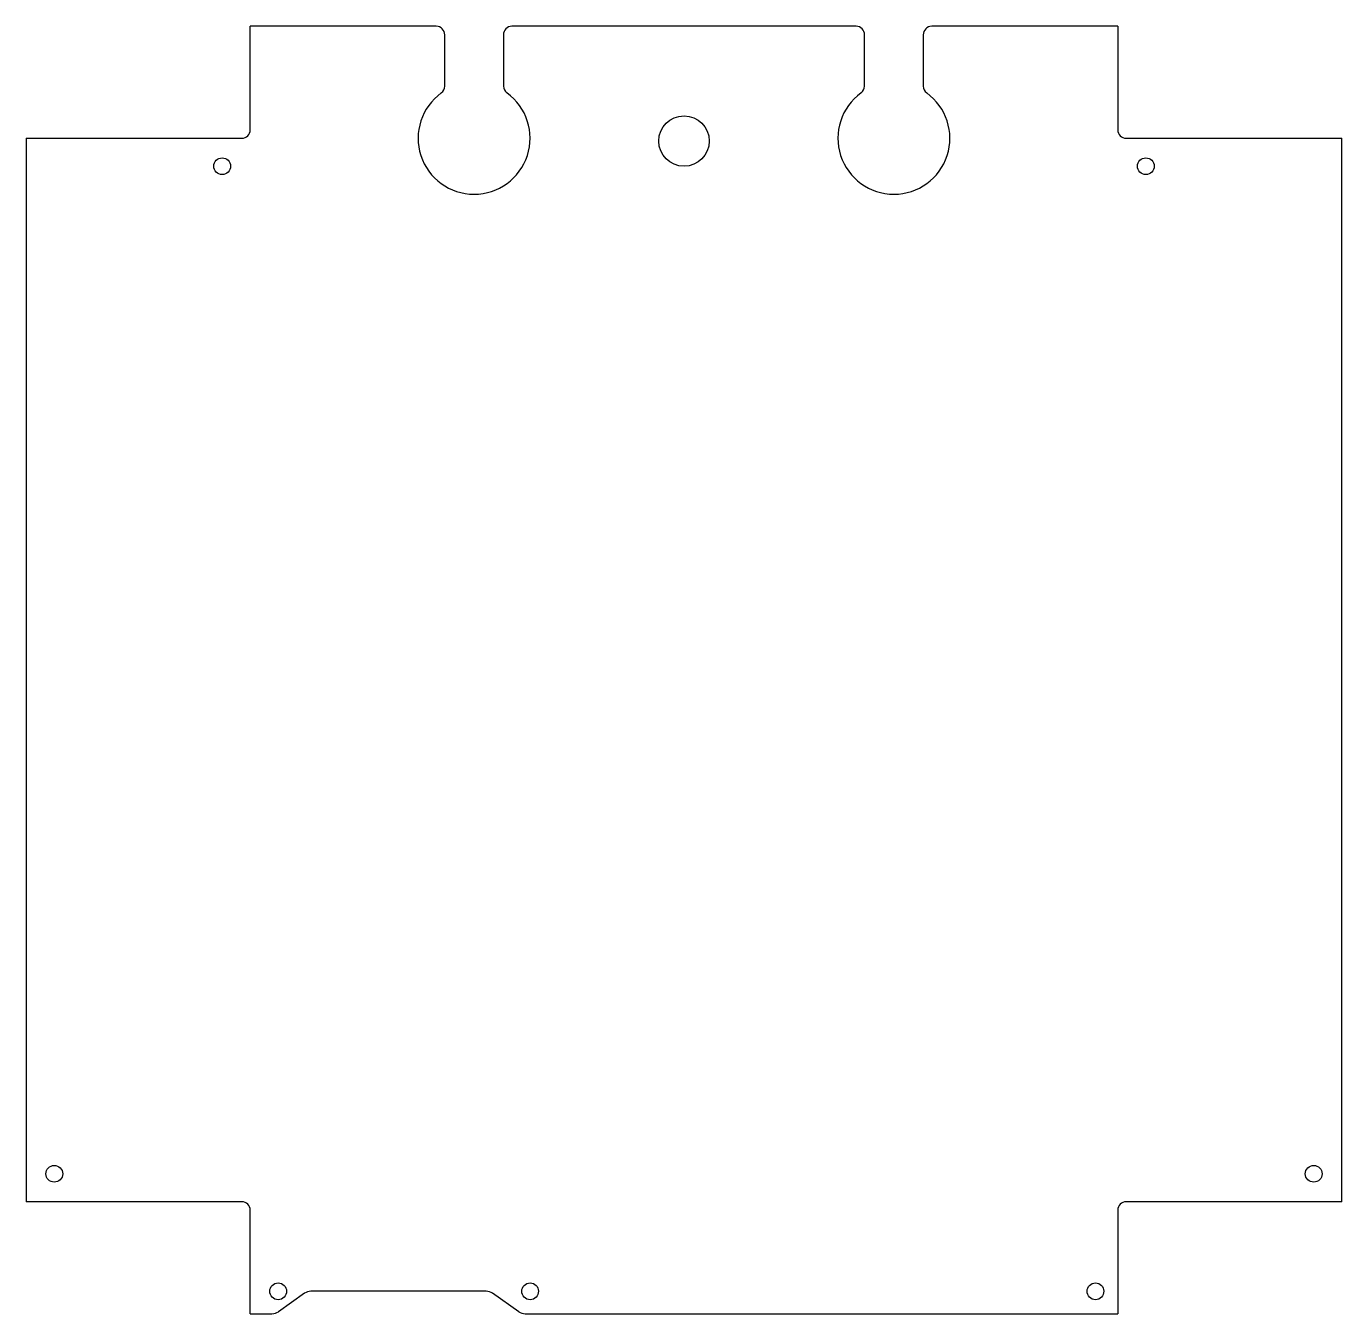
# Model space of a CAD drawing. Header units: millimetres. Extents: x -118 to 118, y -115 to 115.
import ezdxf

# ---------------------------------------------------------------- set-up
doc = ezdxf.new("R2010")
doc.units = ezdxf.units.MM

msp = doc.modelspace()

# ---------------------------------------------------------------- linework, layer by layer
at = {"color": 7, "linetype": 'Continuous', "lineweight": 25}
for p, q in [((-44.25, 115), (-77.5, 115)), ((-77.5, 96.5), (-77.5, 115)), ((-42.75, 104.31), (-42.75, 113.5)), ((-32.25, 113.5), (-32.25, 104.31)), ((30.75, 115), (-30.75, 115)), ((32.25, 104.31), (32.25, 113.5)), ((42.75, 113.5), (42.75, 104.31)), ((77.5, 115), (44.25, 115)), ((77.5, 115), (77.5, 96.5)), ((-117.5, 95), (-79, 95)), ((-117.5, 95), (-117.5, -95)), ((79, 95), (117.5, 95)), ((117.5, -95), (117.5, 95)), ((-79, -95), (-117.5, -95)), ((117.5, -95), (79, -95)), ((-77.5, -115), (-77.5, -96.5)), ((77.5, -96.5), (77.5, -115)), ((-67.79, -111.36), (-72.47, -114.64)), ((-35.36, -111), (-66.64, -111)), ((-29.53, -114.64), (-34.21, -111.36)), ((-77.5, -115), (-73.61, -115)), ((-28.39, -115), (77.5, -115))]:
    msp.add_line(p, q, dxfattribs=at)
for centre, radius in [((0, 94.5), 4.5), ((-82.5, 90), 1.5), ((82.5, 90), 1.5), ((-112.5, -90), 1.5), ((112.5, -90), 1.5), ((-72.5, -111), 1.5), ((-27.5, -111), 1.5), ((73.5, -111), 1.5)]:
    msp.add_circle(centre, radius, dxfattribs=at)
for centre, radius, start, end in [((-44.25, 113.5), 1.5, 0, 90), ((-30.75, 113.5), 1.5, 90, 180), ((30.75, 113.5), 1.5, 0, 90), ((44.25, 113.5), 1.5, 90, 180), ((-44.25, 104.31), 1.5, 305.9413, 0), ((-30.75, 104.31), 1.5, 180, 234.0587), ((30.75, 104.31), 1.5, 305.9413, 0), ((44.25, 104.31), 1.5, 180, 234.0587), ((-37.5, 95), 10, 125.9413, 54.0587), ((37.5, 95), 10, 125.9413, 54.0587), ((-79, 96.5), 1.5, 270, 0), ((79, 96.5), 1.5, 180, 270), ((-79, -96.5), 1.5, 0, 90), ((79, -96.5), 1.5, 90, 180), ((-66.64, -113), 2, 90, 125), ((-35.36, -113), 2, 55, 90), ((-73.61, -113), 2, 270, 305), ((-28.39, -113), 2, 235, 270)]:
    msp.add_arc(centre, radius, start, end, dxfattribs=at)

doc.saveas('drawing.dxf')
